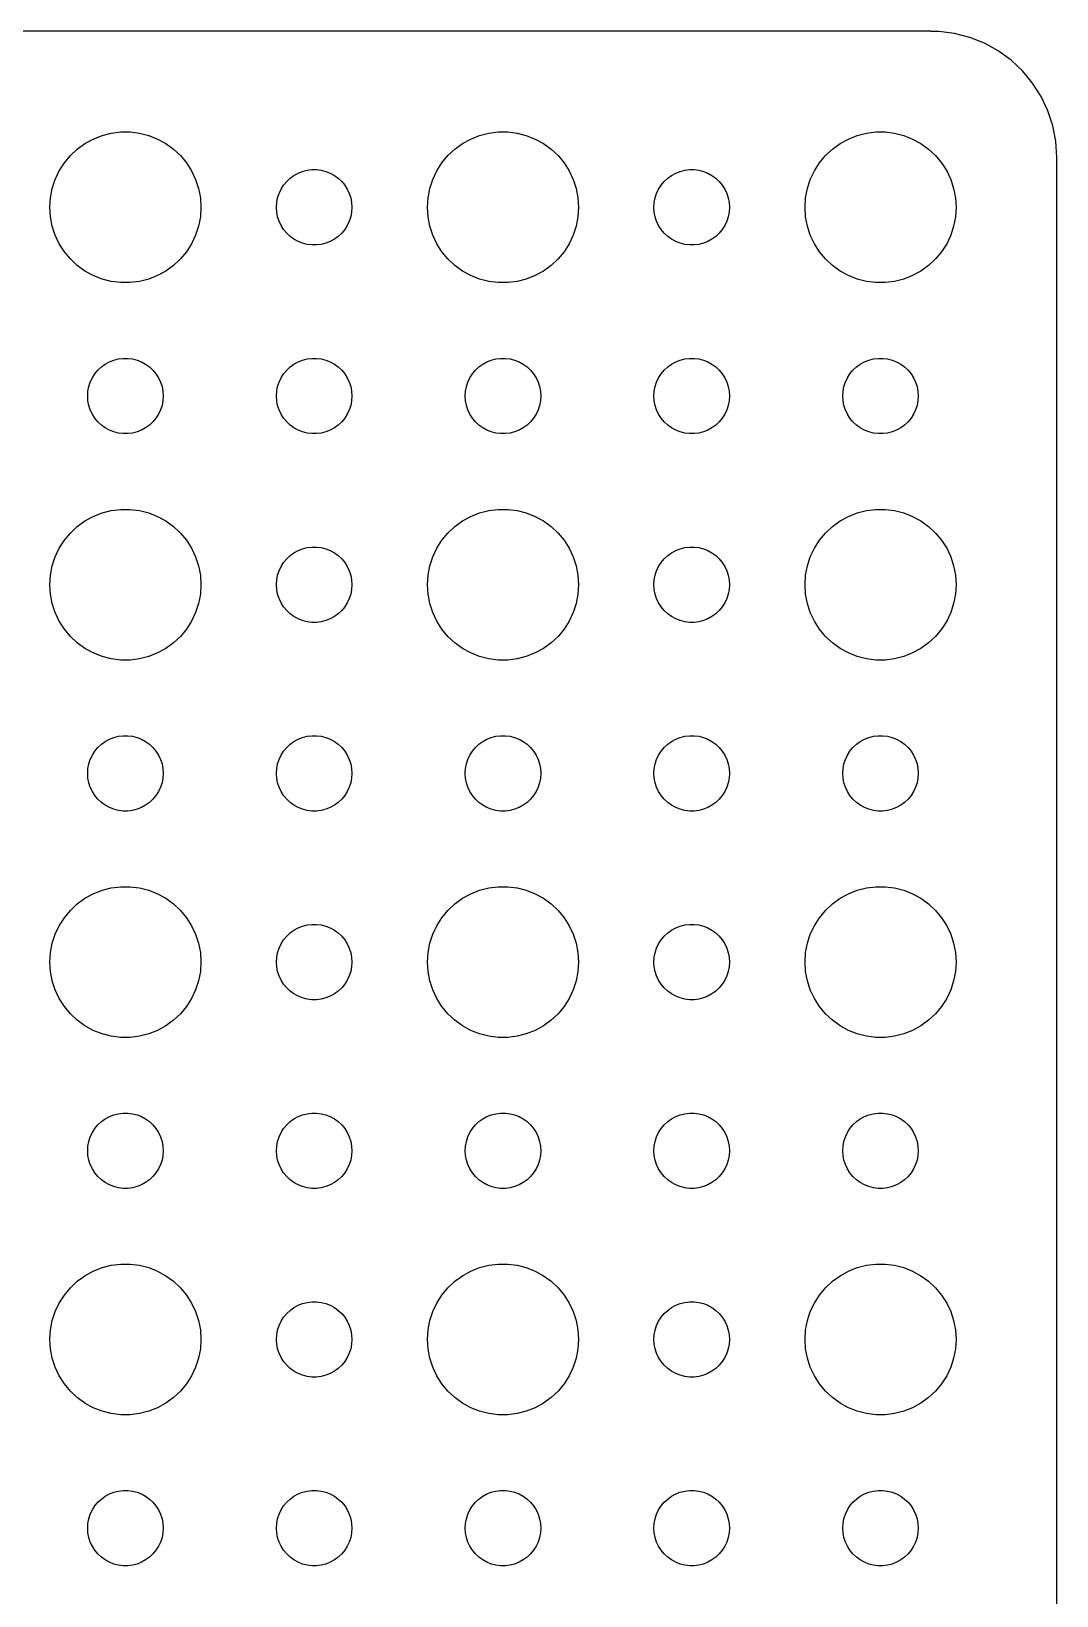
# Model space of a CAD drawing. Extents: x -37 to 37, y -59 to 59.
# Drawn here: x -3.7 to 37, y -2.7 to 59.5 of the extents above; entities that cross this region are included whole.
import ezdxf

# ---------------------------------------------------------------- set-up
doc = ezdxf.new("R2010")
doc.units = 0
doc.layers.get('0').update_dxf_attribs({"linetype": 'CONTINUOUS'})

msp = doc.modelspace()

# ---------------------------------------------------------------- linework, layer by layer
msp.add_lwpolyline([(37, -54.5), (37, 54.5), (36.9606, 55.1267), (36.8429, 55.7434), (36.6489, 56.3406), (36.3815, 56.9088), (36.0451, 57.4389), (35.6448, 57.9227), (35.1871, 58.3526), (34.6791, 58.7216), (34.1289, 59.0241), (33.5451, 59.2553), (32.9369, 59.4114), (32.314, 59.4901), (32, 59.4901), (32, 59.497), (-32, 59.497)])
for points in [[(-0.188372, 49.5059), (-0.562144, 49.5531), (-0.927051, 49.6468), (-1.27734, 49.7855), (-1.60748, 49.967), (-1.91227, 50.1885), (-2.18691, 50.4464), (-2.42705, 50.7366), (-2.62892, 51.0547), (-2.78933, 51.3956), (-2.90575, 51.7539), (-2.97634, 52.124), (-3, 52.5), (-2.97634, 52.876), (-2.90575, 53.2461), (-2.78933, 53.6044), (-2.62892, 53.9453), (-2.42705, 54.2634), (-2.18691, 54.5536), (-1.91227, 54.8115), (-1.60748, 55.033), (-1.27734, 55.2145), (-0.927051, 55.3532), (-0.562144, 55.4469), (-0.188372, 55.4941), (0.188372, 55.4941), (0.562144, 55.4469), (0.927051, 55.3532), (1.27734, 55.2145), (1.60748, 55.033), (1.91227, 54.8115), (2.18691, 54.5536), (2.42705, 54.2634), (2.62892, 53.9453), (2.78933, 53.6044), (2.90575, 53.2461), (2.97634, 52.876), (3, 52.5), (2.97634, 52.124), (2.90575, 51.7539), (2.78933, 51.3956), (2.62892, 51.0547), (2.42705, 50.7366), (2.18691, 50.4464), (1.91227, 50.1885), (1.60748, 49.967), (1.27734, 49.7855), (0.927051, 49.6468), (0.562144, 49.5531), (0.188372, 49.5059)], [(14.8116, 49.5059), (14.4379, 49.5531), (14.0729, 49.6468), (13.7227, 49.7855), (13.3925, 49.967), (13.0877, 50.1885), (12.8131, 50.4464), (12.5729, 50.7366), (12.3711, 51.0547), (12.2107, 51.3956), (12.0943, 51.7539), (12.0237, 52.124), (12, 52.5), (12.0237, 52.876), (12.0943, 53.2461), (12.2107, 53.6044), (12.3711, 53.9453), (12.5729, 54.2634), (12.8131, 54.5536), (13.0877, 54.8115), (13.3925, 55.033), (13.7227, 55.2145), (14.0729, 55.3532), (14.4379, 55.4469), (14.8116, 55.4941), (15.1884, 55.4941), (15.5621, 55.4469), (15.9271, 55.3532), (16.2773, 55.2145), (16.6075, 55.033), (16.9123, 54.8115), (17.1869, 54.5536), (17.4271, 54.2634), (17.6289, 53.9453), (17.7893, 53.6044), (17.9057, 53.2461), (17.9763, 52.876), (18, 52.5), (17.9763, 52.124), (17.9057, 51.7539), (17.7893, 51.3956), (17.6289, 51.0547), (17.4271, 50.7366), (17.1869, 50.4464), (16.9123, 50.1885), (16.6075, 49.967), (16.2773, 49.7855), (15.9271, 49.6468), (15.5621, 49.5531), (15.1884, 49.5059)], [(29.8116, 49.5059), (29.4379, 49.5531), (29.0729, 49.6468), (28.7227, 49.7855), (28.3925, 49.967), (28.0877, 50.1885), (27.8131, 50.4464), (27.5729, 50.7366), (27.3711, 51.0547), (27.2107, 51.3956), (27.0943, 51.7539), (27.0237, 52.124), (27, 52.5), (27.0237, 52.876), (27.0943, 53.2461), (27.2107, 53.6044), (27.3711, 53.9453), (27.5729, 54.2634), (27.8131, 54.5536), (28.0877, 54.8115), (28.3925, 55.033), (28.7227, 55.2145), (29.0729, 55.3532), (29.4379, 55.4469), (29.8116, 55.4941), (30.1884, 55.4941), (30.5621, 55.4469), (30.9271, 55.3532), (31.2773, 55.2145), (31.6075, 55.033), (31.9123, 54.8115), (32.1869, 54.5536), (32.4271, 54.2634), (32.6289, 53.9453), (32.7893, 53.6044), (32.9057, 53.2461), (32.9763, 52.876), (33, 52.5), (32.9763, 52.124), (32.9057, 51.7539), (32.7893, 51.3956), (32.6289, 51.0547), (32.4271, 50.7366), (32.1869, 50.4464), (31.9123, 50.1885), (31.6075, 49.967), (31.2773, 49.7855), (30.9271, 49.6468), (30.5621, 49.5531), (30.1884, 49.5059)], [(7.40581, 51.003), (7.21893, 51.0266), (7.03647, 51.0734), (6.86133, 51.1428), (6.69626, 51.2335), (6.54386, 51.3442), (6.40655, 51.4732), (6.28647, 51.6183), (6.18554, 51.7774), (6.10534, 51.9478), (6.04713, 52.127), (6.01183, 52.312), (6, 52.5), (6.01183, 52.688), (6.04713, 52.873), (6.10534, 53.0522), (6.18554, 53.2226), (6.28647, 53.3817), (6.40655, 53.5268), (6.54386, 53.6558), (6.69626, 53.7665), (6.86133, 53.8572), (7.03647, 53.9266), (7.21893, 53.9734), (7.40581, 53.997), (7.59419, 53.997), (7.78107, 53.9734), (7.96353, 53.9266), (8.13867, 53.8572), (8.30374, 53.7665), (8.45614, 53.6558), (8.59345, 53.5268), (8.71353, 53.3817), (8.81446, 53.2226), (8.89466, 53.0522), (8.95287, 52.873), (8.98817, 52.688), (9, 52.5), (8.98817, 52.312), (8.95287, 52.127), (8.89466, 51.9478), (8.81446, 51.7774), (8.71353, 51.6183), (8.59345, 51.4732), (8.45614, 51.3442), (8.30374, 51.2335), (8.13867, 51.1428), (7.96353, 51.0734), (7.78107, 51.0266), (7.59419, 51.003)], [(22.4058, 51.003), (22.2189, 51.0266), (22.0365, 51.0734), (21.8613, 51.1428), (21.6963, 51.2335), (21.5439, 51.3442), (21.4065, 51.4732), (21.2865, 51.6183), (21.1855, 51.7774), (21.1053, 51.9478), (21.0471, 52.127), (21.0118, 52.312), (21, 52.5), (21.0118, 52.688), (21.0471, 52.873), (21.1053, 53.0522), (21.1855, 53.2226), (21.2865, 53.3817), (21.4065, 53.5268), (21.5439, 53.6558), (21.6963, 53.7665), (21.8613, 53.8572), (22.0365, 53.9266), (22.2189, 53.9734), (22.4058, 53.997), (22.5942, 53.997), (22.7811, 53.9734), (22.9635, 53.9266), (23.1387, 53.8572), (23.3037, 53.7665), (23.4561, 53.6558), (23.5935, 53.5268), (23.7135, 53.3817), (23.8145, 53.2226), (23.8947, 53.0522), (23.9529, 52.873), (23.9882, 52.688), (24, 52.5), (23.9882, 52.312), (23.9529, 52.127), (23.8947, 51.9478), (23.8145, 51.7774), (23.7135, 51.6183), (23.5935, 51.4732), (23.4561, 51.3442), (23.3037, 51.2335), (23.1387, 51.1428), (22.9635, 51.0734), (22.7811, 51.0266), (22.5942, 51.003)], [(-0.094186, 43.503), (-0.281072, 43.5266), (-0.463525, 43.5734), (-0.638669, 43.6428), (-0.80374, 43.7335), (-0.956136, 43.8442), (-1.09345, 43.9732), (-1.21353, 44.1183), (-1.31446, 44.2774), (-1.39466, 44.4478), (-1.45287, 44.627), (-1.48817, 44.812), (-1.5, 45), (-1.48817, 45.188), (-1.45287, 45.373), (-1.39466, 45.5522), (-1.31446, 45.7226), (-1.21353, 45.8817), (-1.09345, 46.0268), (-0.956136, 46.1558), (-0.80374, 46.2665), (-0.638669, 46.3572), (-0.463525, 46.4266), (-0.281072, 46.4734), (-0.094186, 46.497), (0.094186, 46.497), (0.281072, 46.4734), (0.463525, 46.4266), (0.638669, 46.3572), (0.80374, 46.2665), (0.956136, 46.1558), (1.09345, 46.0268), (1.21353, 45.8817), (1.31446, 45.7226), (1.39466, 45.5522), (1.45287, 45.373), (1.48817, 45.188), (1.5, 45), (1.48817, 44.812), (1.45287, 44.627), (1.39466, 44.4478), (1.31446, 44.2774), (1.21353, 44.1183), (1.09345, 43.9732), (0.956136, 43.8442), (0.80374, 43.7335), (0.638669, 43.6428), (0.463525, 43.5734), (0.281072, 43.5266), (0.094186, 43.503)], [(7.40581, 43.503), (7.21893, 43.5266), (7.03647, 43.5734), (6.86133, 43.6428), (6.69626, 43.7335), (6.54386, 43.8442), (6.40655, 43.9732), (6.28647, 44.1183), (6.18554, 44.2774), (6.10534, 44.4478), (6.04713, 44.627), (6.01183, 44.812), (6, 45), (6.01183, 45.188), (6.04713, 45.373), (6.10534, 45.5522), (6.18554, 45.7226), (6.28647, 45.8817), (6.40655, 46.0268), (6.54386, 46.1558), (6.69626, 46.2665), (6.86133, 46.3572), (7.03647, 46.4266), (7.21893, 46.4734), (7.40581, 46.497), (7.59419, 46.497), (7.78107, 46.4734), (7.96353, 46.4266), (8.13867, 46.3572), (8.30374, 46.2665), (8.45614, 46.1558), (8.59345, 46.0268), (8.71353, 45.8817), (8.81446, 45.7226), (8.89466, 45.5522), (8.95287, 45.373), (8.98817, 45.188), (9, 45), (8.98817, 44.812), (8.95287, 44.627), (8.89466, 44.4478), (8.81446, 44.2774), (8.71353, 44.1183), (8.59345, 43.9732), (8.45614, 43.8442), (8.30374, 43.7335), (8.13867, 43.6428), (7.96353, 43.5734), (7.78107, 43.5266), (7.59419, 43.503)], [(14.9058, 43.503), (14.7189, 43.5266), (14.5365, 43.5734), (14.3613, 43.6428), (14.1963, 43.7335), (14.0439, 43.8442), (13.9065, 43.9732), (13.7865, 44.1183), (13.6855, 44.2774), (13.6053, 44.4478), (13.5471, 44.627), (13.5118, 44.812), (13.5, 45), (13.5118, 45.188), (13.5471, 45.373), (13.6053, 45.5522), (13.6855, 45.7226), (13.7865, 45.8817), (13.9065, 46.0268), (14.0439, 46.1558), (14.1963, 46.2665), (14.3613, 46.3572), (14.5365, 46.4266), (14.7189, 46.4734), (14.9058, 46.497), (15.0942, 46.497), (15.2811, 46.4734), (15.4635, 46.4266), (15.6387, 46.3572), (15.8037, 46.2665), (15.9561, 46.1558), (16.0935, 46.0268), (16.2135, 45.8817), (16.3145, 45.7226), (16.3947, 45.5522), (16.4529, 45.373), (16.4882, 45.188), (16.5, 45), (16.4882, 44.812), (16.4529, 44.627), (16.3947, 44.4478), (16.3145, 44.2774), (16.2135, 44.1183), (16.0935, 43.9732), (15.9561, 43.8442), (15.8037, 43.7335), (15.6387, 43.6428), (15.4635, 43.5734), (15.2811, 43.5266), (15.0942, 43.503)], [(22.4058, 43.503), (22.2189, 43.5266), (22.0365, 43.5734), (21.8613, 43.6428), (21.6963, 43.7335), (21.5439, 43.8442), (21.4065, 43.9732), (21.2865, 44.1183), (21.1855, 44.2774), (21.1053, 44.4478), (21.0471, 44.627), (21.0118, 44.812), (21, 45), (21.0118, 45.188), (21.0471, 45.373), (21.1053, 45.5522), (21.1855, 45.7226), (21.2865, 45.8817), (21.4065, 46.0268), (21.5439, 46.1558), (21.6963, 46.2665), (21.8613, 46.3572), (22.0365, 46.4266), (22.2189, 46.4734), (22.4058, 46.497), (22.5942, 46.497), (22.7811, 46.4734), (22.9635, 46.4266), (23.1387, 46.3572), (23.3037, 46.2665), (23.4561, 46.1558), (23.5935, 46.0268), (23.7135, 45.8817), (23.8145, 45.7226), (23.8947, 45.5522), (23.9529, 45.373), (23.9882, 45.188), (24, 45), (23.9882, 44.812), (23.9529, 44.627), (23.8947, 44.4478), (23.8145, 44.2774), (23.7135, 44.1183), (23.5935, 43.9732), (23.4561, 43.8442), (23.3037, 43.7335), (23.1387, 43.6428), (22.9635, 43.5734), (22.7811, 43.5266), (22.5942, 43.503)], [(29.9058, 43.503), (29.7189, 43.5266), (29.5365, 43.5734), (29.3613, 43.6428), (29.1963, 43.7335), (29.0439, 43.8442), (28.9065, 43.9732), (28.7865, 44.1183), (28.6855, 44.2774), (28.6053, 44.4478), (28.5471, 44.627), (28.5118, 44.812), (28.5, 45), (28.5118, 45.188), (28.5471, 45.373), (28.6053, 45.5522), (28.6855, 45.7226), (28.7865, 45.8817), (28.9065, 46.0268), (29.0439, 46.1558), (29.1963, 46.2665), (29.3613, 46.3572), (29.5365, 46.4266), (29.7189, 46.4734), (29.9058, 46.497), (30.0942, 46.497), (30.2811, 46.4734), (30.4635, 46.4266), (30.6387, 46.3572), (30.8037, 46.2665), (30.9561, 46.1558), (31.0935, 46.0268), (31.2135, 45.8817), (31.3145, 45.7226), (31.3947, 45.5522), (31.4529, 45.373), (31.4882, 45.188), (31.5, 45), (31.4882, 44.812), (31.4529, 44.627), (31.3947, 44.4478), (31.3145, 44.2774), (31.2135, 44.1183), (31.0935, 43.9732), (30.9561, 43.8442), (30.8037, 43.7335), (30.6387, 43.6428), (30.4635, 43.5734), (30.2811, 43.5266), (30.0942, 43.503)], [(-0.188372, 34.5059), (-0.562144, 34.5531), (-0.927051, 34.6468), (-1.27734, 34.7855), (-1.60748, 34.967), (-1.91227, 35.1885), (-2.18691, 35.4464), (-2.42705, 35.7366), (-2.62892, 36.0547), (-2.78933, 36.3956), (-2.90575, 36.7539), (-2.97634, 37.124), (-3, 37.5), (-2.97634, 37.876), (-2.90575, 38.2461), (-2.78933, 38.6044), (-2.62892, 38.9453), (-2.42705, 39.2634), (-2.18691, 39.5536), (-1.91227, 39.8115), (-1.60748, 40.033), (-1.27734, 40.2145), (-0.927051, 40.3532), (-0.562144, 40.4469), (-0.188372, 40.4941), (0.188372, 40.4941), (0.562144, 40.4469), (0.927051, 40.3532), (1.27734, 40.2145), (1.60748, 40.033), (1.91227, 39.8115), (2.18691, 39.5536), (2.42705, 39.2634), (2.62892, 38.9453), (2.78933, 38.6044), (2.90575, 38.2461), (2.97634, 37.876), (3, 37.5), (2.97634, 37.124), (2.90575, 36.7539), (2.78933, 36.3956), (2.62892, 36.0547), (2.42705, 35.7366), (2.18691, 35.4464), (1.91227, 35.1885), (1.60748, 34.967), (1.27734, 34.7855), (0.927051, 34.6468), (0.562144, 34.5531), (0.188372, 34.5059)], [(14.8116, 34.5059), (14.4379, 34.5531), (14.0729, 34.6468), (13.7227, 34.7855), (13.3925, 34.967), (13.0877, 35.1885), (12.8131, 35.4464), (12.5729, 35.7366), (12.3711, 36.0547), (12.2107, 36.3956), (12.0943, 36.7539), (12.0237, 37.124), (12, 37.5), (12.0237, 37.876), (12.0943, 38.2461), (12.2107, 38.6044), (12.3711, 38.9453), (12.5729, 39.2634), (12.8131, 39.5536), (13.0877, 39.8115), (13.3925, 40.033), (13.7227, 40.2145), (14.0729, 40.3532), (14.4379, 40.4469), (14.8116, 40.4941), (15.1884, 40.4941), (15.5621, 40.4469), (15.9271, 40.3532), (16.2773, 40.2145), (16.6075, 40.033), (16.9123, 39.8115), (17.1869, 39.5536), (17.4271, 39.2634), (17.6289, 38.9453), (17.7893, 38.6044), (17.9057, 38.2461), (17.9763, 37.876), (18, 37.5), (17.9763, 37.124), (17.9057, 36.7539), (17.7893, 36.3956), (17.6289, 36.0547), (17.4271, 35.7366), (17.1869, 35.4464), (16.9123, 35.1885), (16.6075, 34.967), (16.2773, 34.7855), (15.9271, 34.6468), (15.5621, 34.5531), (15.1884, 34.5059)], [(29.8116, 34.5059), (29.4379, 34.5531), (29.0729, 34.6468), (28.7227, 34.7855), (28.3925, 34.967), (28.0877, 35.1885), (27.8131, 35.4464), (27.5729, 35.7366), (27.3711, 36.0547), (27.2107, 36.3956), (27.0943, 36.7539), (27.0237, 37.124), (27, 37.5), (27.0237, 37.876), (27.0943, 38.2461), (27.2107, 38.6044), (27.3711, 38.9453), (27.5729, 39.2634), (27.8131, 39.5536), (28.0877, 39.8115), (28.3925, 40.033), (28.7227, 40.2145), (29.0729, 40.3532), (29.4379, 40.4469), (29.8116, 40.4941), (30.1884, 40.4941), (30.5621, 40.4469), (30.9271, 40.3532), (31.2773, 40.2145), (31.6075, 40.033), (31.9123, 39.8115), (32.1869, 39.5536), (32.4271, 39.2634), (32.6289, 38.9453), (32.7893, 38.6044), (32.9057, 38.2461), (32.9763, 37.876), (33, 37.5), (32.9763, 37.124), (32.9057, 36.7539), (32.7893, 36.3956), (32.6289, 36.0547), (32.4271, 35.7366), (32.1869, 35.4464), (31.9123, 35.1885), (31.6075, 34.967), (31.2773, 34.7855), (30.9271, 34.6468), (30.5621, 34.5531), (30.1884, 34.5059)], [(7.40581, 36.003), (7.21893, 36.0266), (7.03647, 36.0734), (6.86133, 36.1428), (6.69626, 36.2335), (6.54386, 36.3442), (6.40655, 36.4732), (6.28647, 36.6183), (6.18554, 36.7774), (6.10534, 36.9478), (6.04713, 37.127), (6.01183, 37.312), (6, 37.5), (6.01183, 37.688), (6.04713, 37.873), (6.10534, 38.0522), (6.18554, 38.2226), (6.28647, 38.3817), (6.40655, 38.5268), (6.54386, 38.6558), (6.69626, 38.7665), (6.86133, 38.8572), (7.03647, 38.9266), (7.21893, 38.9734), (7.40581, 38.997), (7.59419, 38.997), (7.78107, 38.9734), (7.96353, 38.9266), (8.13867, 38.8572), (8.30374, 38.7665), (8.45614, 38.6558), (8.59345, 38.5268), (8.71353, 38.3817), (8.81446, 38.2226), (8.89466, 38.0522), (8.95287, 37.873), (8.98817, 37.688), (9, 37.5), (8.98817, 37.312), (8.95287, 37.127), (8.89466, 36.9478), (8.81446, 36.7774), (8.71353, 36.6183), (8.59345, 36.4732), (8.45614, 36.3442), (8.30374, 36.2335), (8.13867, 36.1428), (7.96353, 36.0734), (7.78107, 36.0266), (7.59419, 36.003)], [(22.4058, 36.003), (22.2189, 36.0266), (22.0365, 36.0734), (21.8613, 36.1428), (21.6963, 36.2335), (21.5439, 36.3442), (21.4065, 36.4732), (21.2865, 36.6183), (21.1855, 36.7774), (21.1053, 36.9478), (21.0471, 37.127), (21.0118, 37.312), (21, 37.5), (21.0118, 37.688), (21.0471, 37.873), (21.1053, 38.0522), (21.1855, 38.2226), (21.2865, 38.3817), (21.4065, 38.5268), (21.5439, 38.6558), (21.6963, 38.7665), (21.8613, 38.8572), (22.0365, 38.9266), (22.2189, 38.9734), (22.4058, 38.997), (22.5942, 38.997), (22.7811, 38.9734), (22.9635, 38.9266), (23.1387, 38.8572), (23.3037, 38.7665), (23.4561, 38.6558), (23.5935, 38.5268), (23.7135, 38.3817), (23.8145, 38.2226), (23.8947, 38.0522), (23.9529, 37.873), (23.9882, 37.688), (24, 37.5), (23.9882, 37.312), (23.9529, 37.127), (23.8947, 36.9478), (23.8145, 36.7774), (23.7135, 36.6183), (23.5935, 36.4732), (23.4561, 36.3442), (23.3037, 36.2335), (23.1387, 36.1428), (22.9635, 36.0734), (22.7811, 36.0266), (22.5942, 36.003)], [(-0.094186, 28.503), (-0.281072, 28.5266), (-0.463525, 28.5734), (-0.638669, 28.6428), (-0.80374, 28.7335), (-0.956136, 28.8442), (-1.09345, 28.9732), (-1.21353, 29.1183), (-1.31446, 29.2774), (-1.39466, 29.4478), (-1.45287, 29.627), (-1.48817, 29.812), (-1.5, 30), (-1.48817, 30.188), (-1.45287, 30.373), (-1.39466, 30.5522), (-1.31446, 30.7226), (-1.21353, 30.8817), (-1.09345, 31.0268), (-0.956136, 31.1558), (-0.80374, 31.2665), (-0.638669, 31.3572), (-0.463525, 31.4266), (-0.281072, 31.4734), (-0.094186, 31.497), (0.094186, 31.497), (0.281072, 31.4734), (0.463525, 31.4266), (0.638669, 31.3572), (0.80374, 31.2665), (0.956136, 31.1558), (1.09345, 31.0268), (1.21353, 30.8817), (1.31446, 30.7226), (1.39466, 30.5522), (1.45287, 30.373), (1.48817, 30.188), (1.5, 30), (1.48817, 29.812), (1.45287, 29.627), (1.39466, 29.4478), (1.31446, 29.2774), (1.21353, 29.1183), (1.09345, 28.9732), (0.956136, 28.8442), (0.80374, 28.7335), (0.638669, 28.6428), (0.463525, 28.5734), (0.281072, 28.5266), (0.094186, 28.503)], [(7.40581, 28.503), (7.21893, 28.5266), (7.03647, 28.5734), (6.86133, 28.6428), (6.69626, 28.7335), (6.54386, 28.8442), (6.40655, 28.9732), (6.28647, 29.1183), (6.18554, 29.2774), (6.10534, 29.4478), (6.04713, 29.627), (6.01183, 29.812), (6, 30), (6.01183, 30.188), (6.04713, 30.373), (6.10534, 30.5522), (6.18554, 30.7226), (6.28647, 30.8817), (6.40655, 31.0268), (6.54386, 31.1558), (6.69626, 31.2665), (6.86133, 31.3572), (7.03647, 31.4266), (7.21893, 31.4734), (7.40581, 31.497), (7.59419, 31.497), (7.78107, 31.4734), (7.96353, 31.4266), (8.13867, 31.3572), (8.30374, 31.2665), (8.45614, 31.1558), (8.59345, 31.0268), (8.71353, 30.8817), (8.81446, 30.7226), (8.89466, 30.5522), (8.95287, 30.373), (8.98817, 30.188), (9, 30), (8.98817, 29.812), (8.95287, 29.627), (8.89466, 29.4478), (8.81446, 29.2774), (8.71353, 29.1183), (8.59345, 28.9732), (8.45614, 28.8442), (8.30374, 28.7335), (8.13867, 28.6428), (7.96353, 28.5734), (7.78107, 28.5266), (7.59419, 28.503)], [(14.9058, 28.503), (14.7189, 28.5266), (14.5365, 28.5734), (14.3613, 28.6428), (14.1963, 28.7335), (14.0439, 28.8442), (13.9065, 28.9732), (13.7865, 29.1183), (13.6855, 29.2774), (13.6053, 29.4478), (13.5471, 29.627), (13.5118, 29.812), (13.5, 30), (13.5118, 30.188), (13.5471, 30.373), (13.6053, 30.5522), (13.6855, 30.7226), (13.7865, 30.8817), (13.9065, 31.0268), (14.0439, 31.1558), (14.1963, 31.2665), (14.3613, 31.3572), (14.5365, 31.4266), (14.7189, 31.4734), (14.9058, 31.497), (15.0942, 31.497), (15.2811, 31.4734), (15.4635, 31.4266), (15.6387, 31.3572), (15.8037, 31.2665), (15.9561, 31.1558), (16.0935, 31.0268), (16.2135, 30.8817), (16.3145, 30.7226), (16.3947, 30.5522), (16.4529, 30.373), (16.4882, 30.188), (16.5, 30), (16.4882, 29.812), (16.4529, 29.627), (16.3947, 29.4478), (16.3145, 29.2774), (16.2135, 29.1183), (16.0935, 28.9732), (15.9561, 28.8442), (15.8037, 28.7335), (15.6387, 28.6428), (15.4635, 28.5734), (15.2811, 28.5266), (15.0942, 28.503)], [(22.4058, 28.503), (22.2189, 28.5266), (22.0365, 28.5734), (21.8613, 28.6428), (21.6963, 28.7335), (21.5439, 28.8442), (21.4065, 28.9732), (21.2865, 29.1183), (21.1855, 29.2774), (21.1053, 29.4478), (21.0471, 29.627), (21.0118, 29.812), (21, 30), (21.0118, 30.188), (21.0471, 30.373), (21.1053, 30.5522), (21.1855, 30.7226), (21.2865, 30.8817), (21.4065, 31.0268), (21.5439, 31.1558), (21.6963, 31.2665), (21.8613, 31.3572), (22.0365, 31.4266), (22.2189, 31.4734), (22.4058, 31.497), (22.5942, 31.497), (22.7811, 31.4734), (22.9635, 31.4266), (23.1387, 31.3572), (23.3037, 31.2665), (23.4561, 31.1558), (23.5935, 31.0268), (23.7135, 30.8817), (23.8145, 30.7226), (23.8947, 30.5522), (23.9529, 30.373), (23.9882, 30.188), (24, 30), (23.9882, 29.812), (23.9529, 29.627), (23.8947, 29.4478), (23.8145, 29.2774), (23.7135, 29.1183), (23.5935, 28.9732), (23.4561, 28.8442), (23.3037, 28.7335), (23.1387, 28.6428), (22.9635, 28.5734), (22.7811, 28.5266), (22.5942, 28.503)], [(29.9058, 28.503), (29.7189, 28.5266), (29.5365, 28.5734), (29.3613, 28.6428), (29.1963, 28.7335), (29.0439, 28.8442), (28.9065, 28.9732), (28.7865, 29.1183), (28.6855, 29.2774), (28.6053, 29.4478), (28.5471, 29.627), (28.5118, 29.812), (28.5, 30), (28.5118, 30.188), (28.5471, 30.373), (28.6053, 30.5522), (28.6855, 30.7226), (28.7865, 30.8817), (28.9065, 31.0268), (29.0439, 31.1558), (29.1963, 31.2665), (29.3613, 31.3572), (29.5365, 31.4266), (29.7189, 31.4734), (29.9058, 31.497), (30.0942, 31.497), (30.2811, 31.4734), (30.4635, 31.4266), (30.6387, 31.3572), (30.8037, 31.2665), (30.9561, 31.1558), (31.0935, 31.0268), (31.2135, 30.8817), (31.3145, 30.7226), (31.3947, 30.5522), (31.4529, 30.373), (31.4882, 30.188), (31.5, 30), (31.4882, 29.812), (31.4529, 29.627), (31.3947, 29.4478), (31.3145, 29.2774), (31.2135, 29.1183), (31.0935, 28.9732), (30.9561, 28.8442), (30.8037, 28.7335), (30.6387, 28.6428), (30.4635, 28.5734), (30.2811, 28.5266), (30.0942, 28.503)], [(-0.188372, 19.5059), (-0.562144, 19.5531), (-0.927051, 19.6468), (-1.27734, 19.7855), (-1.60748, 19.967), (-1.91227, 20.1885), (-2.18691, 20.4464), (-2.42705, 20.7366), (-2.62892, 21.0547), (-2.78933, 21.3956), (-2.90575, 21.7539), (-2.97634, 22.124), (-3, 22.5), (-2.97634, 22.876), (-2.90575, 23.2461), (-2.78933, 23.6044), (-2.62892, 23.9453), (-2.42705, 24.2634), (-2.18691, 24.5536), (-1.91227, 24.8115), (-1.60748, 25.033), (-1.27734, 25.2145), (-0.927051, 25.3532), (-0.562144, 25.4469), (-0.188372, 25.4941), (0.188372, 25.4941), (0.562144, 25.4469), (0.927051, 25.3532), (1.27734, 25.2145), (1.60748, 25.033), (1.91227, 24.8115), (2.18691, 24.5536), (2.42705, 24.2634), (2.62892, 23.9453), (2.78933, 23.6044), (2.90575, 23.2461), (2.97634, 22.876), (3, 22.5), (2.97634, 22.124), (2.90575, 21.7539), (2.78933, 21.3956), (2.62892, 21.0547), (2.42705, 20.7366), (2.18691, 20.4464), (1.91227, 20.1885), (1.60748, 19.967), (1.27734, 19.7855), (0.927051, 19.6468), (0.562144, 19.5531), (0.188372, 19.5059)], [(14.8116, 19.5059), (14.4379, 19.5531), (14.0729, 19.6468), (13.7227, 19.7855), (13.3925, 19.967), (13.0877, 20.1885), (12.8131, 20.4464), (12.5729, 20.7366), (12.3711, 21.0547), (12.2107, 21.3956), (12.0943, 21.7539), (12.0237, 22.124), (12, 22.5), (12.0237, 22.876), (12.0943, 23.2461), (12.2107, 23.6044), (12.3711, 23.9453), (12.5729, 24.2634), (12.8131, 24.5536), (13.0877, 24.8115), (13.3925, 25.033), (13.7227, 25.2145), (14.0729, 25.3532), (14.4379, 25.4469), (14.8116, 25.4941), (15.1884, 25.4941), (15.5621, 25.4469), (15.9271, 25.3532), (16.2773, 25.2145), (16.6075, 25.033), (16.9123, 24.8115), (17.1869, 24.5536), (17.4271, 24.2634), (17.6289, 23.9453), (17.7893, 23.6044), (17.9057, 23.2461), (17.9763, 22.876), (18, 22.5), (17.9763, 22.124), (17.9057, 21.7539), (17.7893, 21.3956), (17.6289, 21.0547), (17.4271, 20.7366), (17.1869, 20.4464), (16.9123, 20.1885), (16.6075, 19.967), (16.2773, 19.7855), (15.9271, 19.6468), (15.5621, 19.5531), (15.1884, 19.5059)], [(29.8116, 19.5059), (29.4379, 19.5531), (29.0729, 19.6468), (28.7227, 19.7855), (28.3925, 19.967), (28.0877, 20.1885), (27.8131, 20.4464), (27.5729, 20.7366), (27.3711, 21.0547), (27.2107, 21.3956), (27.0943, 21.7539), (27.0237, 22.124), (27, 22.5), (27.0237, 22.876), (27.0943, 23.2461), (27.2107, 23.6044), (27.3711, 23.9453), (27.5729, 24.2634), (27.8131, 24.5536), (28.0877, 24.8115), (28.3925, 25.033), (28.7227, 25.2145), (29.0729, 25.3532), (29.4379, 25.4469), (29.8116, 25.4941), (30.1884, 25.4941), (30.5621, 25.4469), (30.9271, 25.3532), (31.2773, 25.2145), (31.6075, 25.033), (31.9123, 24.8115), (32.1869, 24.5536), (32.4271, 24.2634), (32.6289, 23.9453), (32.7893, 23.6044), (32.9057, 23.2461), (32.9763, 22.876), (33, 22.5), (32.9763, 22.124), (32.9057, 21.7539), (32.7893, 21.3956), (32.6289, 21.0547), (32.4271, 20.7366), (32.1869, 20.4464), (31.9123, 20.1885), (31.6075, 19.967), (31.2773, 19.7855), (30.9271, 19.6468), (30.5621, 19.5531), (30.1884, 19.5059)], [(7.40581, 21.003), (7.21893, 21.0266), (7.03647, 21.0734), (6.86133, 21.1428), (6.69626, 21.2335), (6.54386, 21.3442), (6.40655, 21.4732), (6.28647, 21.6183), (6.18554, 21.7774), (6.10534, 21.9478), (6.04713, 22.127), (6.01183, 22.312), (6, 22.5), (6.01183, 22.688), (6.04713, 22.873), (6.10534, 23.0522), (6.18554, 23.2226), (6.28647, 23.3817), (6.40655, 23.5268), (6.54386, 23.6558), (6.69626, 23.7665), (6.86133, 23.8572), (7.03647, 23.9266), (7.21893, 23.9734), (7.40581, 23.997), (7.59419, 23.997), (7.78107, 23.9734), (7.96353, 23.9266), (8.13867, 23.8572), (8.30374, 23.7665), (8.45614, 23.6558), (8.59345, 23.5268), (8.71353, 23.3817), (8.81446, 23.2226), (8.89466, 23.0522), (8.95287, 22.873), (8.98817, 22.688), (9, 22.5), (8.98817, 22.312), (8.95287, 22.127), (8.89466, 21.9478), (8.81446, 21.7774), (8.71353, 21.6183), (8.59345, 21.4732), (8.45614, 21.3442), (8.30374, 21.2335), (8.13867, 21.1428), (7.96353, 21.0734), (7.78107, 21.0266), (7.59419, 21.003)], [(22.4058, 21.003), (22.2189, 21.0266), (22.0365, 21.0734), (21.8613, 21.1428), (21.6963, 21.2335), (21.5439, 21.3442), (21.4065, 21.4732), (21.2865, 21.6183), (21.1855, 21.7774), (21.1053, 21.9478), (21.0471, 22.127), (21.0118, 22.312), (21, 22.5), (21.0118, 22.688), (21.0471, 22.873), (21.1053, 23.0522), (21.1855, 23.2226), (21.2865, 23.3817), (21.4065, 23.5268), (21.5439, 23.6558), (21.6963, 23.7665), (21.8613, 23.8572), (22.0365, 23.9266), (22.2189, 23.9734), (22.4058, 23.997), (22.5942, 23.997), (22.7811, 23.9734), (22.9635, 23.9266), (23.1387, 23.8572), (23.3037, 23.7665), (23.4561, 23.6558), (23.5935, 23.5268), (23.7135, 23.3817), (23.8145, 23.2226), (23.8947, 23.0522), (23.9529, 22.873), (23.9882, 22.688), (24, 22.5), (23.9882, 22.312), (23.9529, 22.127), (23.8947, 21.9478), (23.8145, 21.7774), (23.7135, 21.6183), (23.5935, 21.4732), (23.4561, 21.3442), (23.3037, 21.2335), (23.1387, 21.1428), (22.9635, 21.0734), (22.7811, 21.0266), (22.5942, 21.003)], [(-0.094186, 13.503), (-0.281072, 13.5266), (-0.463525, 13.5734), (-0.638669, 13.6428), (-0.80374, 13.7335), (-0.956136, 13.8442), (-1.09345, 13.9732), (-1.21353, 14.1183), (-1.31446, 14.2774), (-1.39466, 14.4478), (-1.45287, 14.627), (-1.48817, 14.812), (-1.5, 15), (-1.48817, 15.188), (-1.45287, 15.373), (-1.39466, 15.5522), (-1.31446, 15.7226), (-1.21353, 15.8817), (-1.09345, 16.0268), (-0.956136, 16.1558), (-0.80374, 16.2665), (-0.638669, 16.3572), (-0.463525, 16.4266), (-0.281072, 16.4734), (-0.094186, 16.497), (0.094186, 16.497), (0.281072, 16.4734), (0.463525, 16.4266), (0.638669, 16.3572), (0.80374, 16.2665), (0.956136, 16.1558), (1.09345, 16.0268), (1.21353, 15.8817), (1.31446, 15.7226), (1.39466, 15.5522), (1.45287, 15.373), (1.48817, 15.188), (1.5, 15), (1.48817, 14.812), (1.45287, 14.627), (1.39466, 14.4478), (1.31446, 14.2774), (1.21353, 14.1183), (1.09345, 13.9732), (0.956136, 13.8442), (0.80374, 13.7335), (0.638669, 13.6428), (0.463525, 13.5734), (0.281072, 13.5266), (0.094186, 13.503)], [(7.40581, 13.503), (7.21893, 13.5266), (7.03647, 13.5734), (6.86133, 13.6428), (6.69626, 13.7335), (6.54386, 13.8442), (6.40655, 13.9732), (6.28647, 14.1183), (6.18554, 14.2774), (6.10534, 14.4478), (6.04713, 14.627), (6.01183, 14.812), (6, 15), (6.01183, 15.188), (6.04713, 15.373), (6.10534, 15.5522), (6.18554, 15.7226), (6.28647, 15.8817), (6.40655, 16.0268), (6.54386, 16.1558), (6.69626, 16.2665), (6.86133, 16.3572), (7.03647, 16.4266), (7.21893, 16.4734), (7.40581, 16.497), (7.59419, 16.497), (7.78107, 16.4734), (7.96353, 16.4266), (8.13867, 16.3572), (8.30374, 16.2665), (8.45614, 16.1558), (8.59345, 16.0268), (8.71353, 15.8817), (8.81446, 15.7226), (8.89466, 15.5522), (8.95287, 15.373), (8.98817, 15.188), (9, 15), (8.98817, 14.812), (8.95287, 14.627), (8.89466, 14.4478), (8.81446, 14.2774), (8.71353, 14.1183), (8.59345, 13.9732), (8.45614, 13.8442), (8.30374, 13.7335), (8.13867, 13.6428), (7.96353, 13.5734), (7.78107, 13.5266), (7.59419, 13.503)], [(14.9058, 13.503), (14.7189, 13.5266), (14.5365, 13.5734), (14.3613, 13.6428), (14.1963, 13.7335), (14.0439, 13.8442), (13.9065, 13.9732), (13.7865, 14.1183), (13.6855, 14.2774), (13.6053, 14.4478), (13.5471, 14.627), (13.5118, 14.812), (13.5, 15), (13.5118, 15.188), (13.5471, 15.373), (13.6053, 15.5522), (13.6855, 15.7226), (13.7865, 15.8817), (13.9065, 16.0268), (14.0439, 16.1558), (14.1963, 16.2665), (14.3613, 16.3572), (14.5365, 16.4266), (14.7189, 16.4734), (14.9058, 16.497), (15.0942, 16.497), (15.2811, 16.4734), (15.4635, 16.4266), (15.6387, 16.3572), (15.8037, 16.2665), (15.9561, 16.1558), (16.0935, 16.0268), (16.2135, 15.8817), (16.3145, 15.7226), (16.3947, 15.5522), (16.4529, 15.373), (16.4882, 15.188), (16.5, 15), (16.4882, 14.812), (16.4529, 14.627), (16.3947, 14.4478), (16.3145, 14.2774), (16.2135, 14.1183), (16.0935, 13.9732), (15.9561, 13.8442), (15.8037, 13.7335), (15.6387, 13.6428), (15.4635, 13.5734), (15.2811, 13.5266), (15.0942, 13.503)], [(22.4058, 13.503), (22.2189, 13.5266), (22.0365, 13.5734), (21.8613, 13.6428), (21.6963, 13.7335), (21.5439, 13.8442), (21.4065, 13.9732), (21.2865, 14.1183), (21.1855, 14.2774), (21.1053, 14.4478), (21.0471, 14.627), (21.0118, 14.812), (21, 15), (21.0118, 15.188), (21.0471, 15.373), (21.1053, 15.5522), (21.1855, 15.7226), (21.2865, 15.8817), (21.4065, 16.0268), (21.5439, 16.1558), (21.6963, 16.2665), (21.8613, 16.3572), (22.0365, 16.4266), (22.2189, 16.4734), (22.4058, 16.497), (22.5942, 16.497), (22.7811, 16.4734), (22.9635, 16.4266), (23.1387, 16.3572), (23.3037, 16.2665), (23.4561, 16.1558), (23.5935, 16.0268), (23.7135, 15.8817), (23.8145, 15.7226), (23.8947, 15.5522), (23.9529, 15.373), (23.9882, 15.188), (24, 15), (23.9882, 14.812), (23.9529, 14.627), (23.8947, 14.4478), (23.8145, 14.2774), (23.7135, 14.1183), (23.5935, 13.9732), (23.4561, 13.8442), (23.3037, 13.7335), (23.1387, 13.6428), (22.9635, 13.5734), (22.7811, 13.5266), (22.5942, 13.503)], [(29.9058, 13.503), (29.7189, 13.5266), (29.5365, 13.5734), (29.3613, 13.6428), (29.1963, 13.7335), (29.0439, 13.8442), (28.9065, 13.9732), (28.7865, 14.1183), (28.6855, 14.2774), (28.6053, 14.4478), (28.5471, 14.627), (28.5118, 14.812), (28.5, 15), (28.5118, 15.188), (28.5471, 15.373), (28.6053, 15.5522), (28.6855, 15.7226), (28.7865, 15.8817), (28.9065, 16.0268), (29.0439, 16.1558), (29.1963, 16.2665), (29.3613, 16.3572), (29.5365, 16.4266), (29.7189, 16.4734), (29.9058, 16.497), (30.0942, 16.497), (30.2811, 16.4734), (30.4635, 16.4266), (30.6387, 16.3572), (30.8037, 16.2665), (30.9561, 16.1558), (31.0935, 16.0268), (31.2135, 15.8817), (31.3145, 15.7226), (31.3947, 15.5522), (31.4529, 15.373), (31.4882, 15.188), (31.5, 15), (31.4882, 14.812), (31.4529, 14.627), (31.3947, 14.4478), (31.3145, 14.2774), (31.2135, 14.1183), (31.0935, 13.9732), (30.9561, 13.8442), (30.8037, 13.7335), (30.6387, 13.6428), (30.4635, 13.5734), (30.2811, 13.5266), (30.0942, 13.503)], [(-0.188372, 4.50592), (-0.562144, 4.55314), (-0.927051, 4.64683), (-1.27734, 4.78552), (-1.60748, 4.96702), (-1.91227, 5.18846), (-2.18691, 5.44636), (-2.42705, 5.73664), (-2.62892, 6.05474), (-2.78933, 6.39563), (-2.90575, 6.75393), (-2.97634, 7.124), (-3, 7.5), (-2.97634, 7.876), (-2.90575, 8.24607), (-2.78933, 8.60437), (-2.62892, 8.94526), (-2.42705, 9.26336), (-2.18691, 9.55364), (-1.91227, 9.81154), (-1.60748, 10.033), (-1.27734, 10.2145), (-0.927051, 10.3532), (-0.562144, 10.4469), (-0.188372, 10.4941), (0.188372, 10.4941), (0.562144, 10.4469), (0.927051, 10.3532), (1.27734, 10.2145), (1.60748, 10.033), (1.91227, 9.81154), (2.18691, 9.55364), (2.42705, 9.26336), (2.62892, 8.94526), (2.78933, 8.60437), (2.90575, 8.24607), (2.97634, 7.876), (3, 7.5), (2.97634, 7.124), (2.90575, 6.75393), (2.78933, 6.39563), (2.62892, 6.05474), (2.42705, 5.73664), (2.18691, 5.44636), (1.91227, 5.18846), (1.60748, 4.96702), (1.27734, 4.78552), (0.927051, 4.64683), (0.562144, 4.55314), (0.188372, 4.50592)], [(14.8116, 4.50592), (14.4379, 4.55314), (14.0729, 4.64683), (13.7227, 4.78552), (13.3925, 4.96702), (13.0877, 5.18846), (12.8131, 5.44636), (12.5729, 5.73664), (12.3711, 6.05474), (12.2107, 6.39563), (12.0943, 6.75393), (12.0237, 7.124), (12, 7.5), (12.0237, 7.876), (12.0943, 8.24607), (12.2107, 8.60437), (12.3711, 8.94526), (12.5729, 9.26336), (12.8131, 9.55364), (13.0877, 9.81154), (13.3925, 10.033), (13.7227, 10.2145), (14.0729, 10.3532), (14.4379, 10.4469), (14.8116, 10.4941), (15.1884, 10.4941), (15.5621, 10.4469), (15.9271, 10.3532), (16.2773, 10.2145), (16.6075, 10.033), (16.9123, 9.81154), (17.1869, 9.55364), (17.4271, 9.26336), (17.6289, 8.94526), (17.7893, 8.60437), (17.9057, 8.24607), (17.9763, 7.876), (18, 7.5), (17.9763, 7.124), (17.9057, 6.75393), (17.7893, 6.39563), (17.6289, 6.05474), (17.4271, 5.73664), (17.1869, 5.44636), (16.9123, 5.18846), (16.6075, 4.96702), (16.2773, 4.78552), (15.9271, 4.64683), (15.5621, 4.55314), (15.1884, 4.50592)], [(29.8116, 4.50592), (29.4379, 4.55314), (29.0729, 4.64683), (28.7227, 4.78552), (28.3925, 4.96702), (28.0877, 5.18846), (27.8131, 5.44636), (27.5729, 5.73664), (27.3711, 6.05474), (27.2107, 6.39563), (27.0943, 6.75393), (27.0237, 7.124), (27, 7.5), (27.0237, 7.876), (27.0943, 8.24607), (27.2107, 8.60437), (27.3711, 8.94526), (27.5729, 9.26336), (27.8131, 9.55364), (28.0877, 9.81154), (28.3925, 10.033), (28.7227, 10.2145), (29.0729, 10.3532), (29.4379, 10.4469), (29.8116, 10.4941), (30.1884, 10.4941), (30.5621, 10.4469), (30.9271, 10.3532), (31.2773, 10.2145), (31.6075, 10.033), (31.9123, 9.81154), (32.1869, 9.55364), (32.4271, 9.26336), (32.6289, 8.94526), (32.7893, 8.60437), (32.9057, 8.24607), (32.9763, 7.876), (33, 7.5), (32.9763, 7.124), (32.9057, 6.75393), (32.7893, 6.39563), (32.6289, 6.05474), (32.4271, 5.73664), (32.1869, 5.44636), (31.9123, 5.18846), (31.6075, 4.96702), (31.2773, 4.78552), (30.9271, 4.64683), (30.5621, 4.55314), (30.1884, 4.50592)], [(7.40581, 6.00296), (7.21893, 6.02657), (7.03647, 6.07342), (6.86133, 6.14276), (6.69626, 6.23351), (6.54386, 6.34423), (6.40655, 6.47318), (6.28647, 6.61832), (6.18554, 6.77737), (6.10534, 6.94781), (6.04713, 7.12697), (6.01183, 7.312), (6, 7.5), (6.01183, 7.688), (6.04713, 7.87303), (6.10534, 8.05219), (6.18554, 8.22263), (6.28647, 8.38168), (6.40655, 8.52682), (6.54386, 8.65577), (6.69626, 8.76649), (6.86133, 8.85724), (7.03647, 8.92658), (7.21893, 8.97343), (7.40581, 8.99704), (7.59419, 8.99704), (7.78107, 8.97343), (7.96353, 8.92658), (8.13867, 8.85724), (8.30374, 8.76649), (8.45614, 8.65577), (8.59345, 8.52682), (8.71353, 8.38168), (8.81446, 8.22263), (8.89466, 8.05219), (8.95287, 7.87303), (8.98817, 7.688), (9, 7.5), (8.98817, 7.312), (8.95287, 7.12697), (8.89466, 6.94781), (8.81446, 6.77737), (8.71353, 6.61832), (8.59345, 6.47318), (8.45614, 6.34423), (8.30374, 6.23351), (8.13867, 6.14276), (7.96353, 6.07342), (7.78107, 6.02657), (7.59419, 6.00296)], [(22.4058, 6.00296), (22.2189, 6.02657), (22.0365, 6.07342), (21.8613, 6.14276), (21.6963, 6.23351), (21.5439, 6.34423), (21.4065, 6.47318), (21.2865, 6.61832), (21.1855, 6.77737), (21.1053, 6.94781), (21.0471, 7.12697), (21.0118, 7.312), (21, 7.5), (21.0118, 7.688), (21.0471, 7.87303), (21.1053, 8.05219), (21.1855, 8.22263), (21.2865, 8.38168), (21.4065, 8.52682), (21.5439, 8.65577), (21.6963, 8.76649), (21.8613, 8.85724), (22.0365, 8.92658), (22.2189, 8.97343), (22.4058, 8.99704), (22.5942, 8.99704), (22.7811, 8.97343), (22.9635, 8.92658), (23.1387, 8.85724), (23.3037, 8.76649), (23.4561, 8.65577), (23.5935, 8.52682), (23.7135, 8.38168), (23.8145, 8.22263), (23.8947, 8.05219), (23.9529, 7.87303), (23.9882, 7.688), (24, 7.5), (23.9882, 7.312), (23.9529, 7.12697), (23.8947, 6.94781), (23.8145, 6.77737), (23.7135, 6.61832), (23.5935, 6.47318), (23.4561, 6.34423), (23.3037, 6.23351), (23.1387, 6.14276), (22.9635, 6.07342), (22.7811, 6.02657), (22.5942, 6.00296)], [(-0.094186, -1.49704), (-0.281072, -1.47343), (-0.463525, -1.42658), (-0.638669, -1.35724), (-0.80374, -1.26649), (-0.956136, -1.15577), (-1.09345, -1.02682), (-1.21353, -0.881678), (-1.31446, -0.722631), (-1.39466, -0.552187), (-1.45287, -0.373035), (-1.48817, -0.188), (-1.5, 0), (-1.48817, 0.188), (-1.45287, 0.373035), (-1.39466, 0.552187), (-1.31446, 0.722631), (-1.21353, 0.881678), (-1.09345, 1.02682), (-0.956136, 1.15577), (-0.80374, 1.26649), (-0.638669, 1.35724), (-0.463525, 1.42658), (-0.281072, 1.47343), (-0.094186, 1.49704), (0.094186, 1.49704), (0.281072, 1.47343), (0.463525, 1.42658), (0.638669, 1.35724), (0.80374, 1.26649), (0.956136, 1.15577), (1.09345, 1.02682), (1.21353, 0.881678), (1.31446, 0.722631), (1.39466, 0.552187), (1.45287, 0.373035), (1.48817, 0.188), (1.5, 0), (1.48817, -0.188), (1.45287, -0.373035), (1.39466, -0.552187), (1.31446, -0.722631), (1.21353, -0.881678), (1.09345, -1.02682), (0.956136, -1.15577), (0.80374, -1.26649), (0.638669, -1.35724), (0.463525, -1.42658), (0.281072, -1.47343), (0.094186, -1.49704)], [(7.40581, -1.49704), (7.21893, -1.47343), (7.03647, -1.42658), (6.86133, -1.35724), (6.69626, -1.26649), (6.54386, -1.15577), (6.40655, -1.02682), (6.28647, -0.881678), (6.18554, -0.722631), (6.10534, -0.552187), (6.04713, -0.373035), (6.01183, -0.188), (6, 0), (6.01183, 0.188), (6.04713, 0.373035), (6.10534, 0.552187), (6.18554, 0.722631), (6.28647, 0.881678), (6.40655, 1.02682), (6.54386, 1.15577), (6.69626, 1.26649), (6.86133, 1.35724), (7.03647, 1.42658), (7.21893, 1.47343), (7.40581, 1.49704), (7.59419, 1.49704), (7.78107, 1.47343), (7.96353, 1.42658), (8.13867, 1.35724), (8.30374, 1.26649), (8.45614, 1.15577), (8.59345, 1.02682), (8.71353, 0.881678), (8.81446, 0.722631), (8.89466, 0.552187), (8.95287, 0.373035), (8.98817, 0.188), (9, 0), (8.98817, -0.188), (8.95287, -0.373035), (8.89466, -0.552187), (8.81446, -0.722631), (8.71353, -0.881678), (8.59345, -1.02682), (8.45614, -1.15577), (8.30374, -1.26649), (8.13867, -1.35724), (7.96353, -1.42658), (7.78107, -1.47343), (7.59419, -1.49704)], [(14.9058, -1.49704), (14.7189, -1.47343), (14.5365, -1.42658), (14.3613, -1.35724), (14.1963, -1.26649), (14.0439, -1.15577), (13.9065, -1.02682), (13.7865, -0.881678), (13.6855, -0.722631), (13.6053, -0.552187), (13.5471, -0.373035), (13.5118, -0.188), (13.5, 0), (13.5118, 0.188), (13.5471, 0.373035), (13.6053, 0.552187), (13.6855, 0.722631), (13.7865, 0.881678), (13.9065, 1.02682), (14.0439, 1.15577), (14.1963, 1.26649), (14.3613, 1.35724), (14.5365, 1.42658), (14.7189, 1.47343), (14.9058, 1.49704), (15.0942, 1.49704), (15.2811, 1.47343), (15.4635, 1.42658), (15.6387, 1.35724), (15.8037, 1.26649), (15.9561, 1.15577), (16.0935, 1.02682), (16.2135, 0.881678), (16.3145, 0.722631), (16.3947, 0.552187), (16.4529, 0.373035), (16.4882, 0.188), (16.5, 0), (16.4882, -0.188), (16.4529, -0.373035), (16.3947, -0.552187), (16.3145, -0.722631), (16.2135, -0.881678), (16.0935, -1.02682), (15.9561, -1.15577), (15.8037, -1.26649), (15.6387, -1.35724), (15.4635, -1.42658), (15.2811, -1.47343), (15.0942, -1.49704)], [(22.4058, -1.49704), (22.2189, -1.47343), (22.0365, -1.42658), (21.8613, -1.35724), (21.6963, -1.26649), (21.5439, -1.15577), (21.4065, -1.02682), (21.2865, -0.881678), (21.1855, -0.722631), (21.1053, -0.552187), (21.0471, -0.373035), (21.0118, -0.188), (21, 0), (21.0118, 0.188), (21.0471, 0.373035), (21.1053, 0.552187), (21.1855, 0.722631), (21.2865, 0.881678), (21.4065, 1.02682), (21.5439, 1.15577), (21.6963, 1.26649), (21.8613, 1.35724), (22.0365, 1.42658), (22.2189, 1.47343), (22.4058, 1.49704), (22.5942, 1.49704), (22.7811, 1.47343), (22.9635, 1.42658), (23.1387, 1.35724), (23.3037, 1.26649), (23.4561, 1.15577), (23.5935, 1.02682), (23.7135, 0.881678), (23.8145, 0.722631), (23.8947, 0.552187), (23.9529, 0.373035), (23.9882, 0.188), (24, 0), (23.9882, -0.188), (23.9529, -0.373035), (23.8947, -0.552187), (23.8145, -0.722631), (23.7135, -0.881678), (23.5935, -1.02682), (23.4561, -1.15577), (23.3037, -1.26649), (23.1387, -1.35724), (22.9635, -1.42658), (22.7811, -1.47343), (22.5942, -1.49704)], [(29.9058, -1.49704), (29.7189, -1.47343), (29.5365, -1.42658), (29.3613, -1.35724), (29.1963, -1.26649), (29.0439, -1.15577), (28.9065, -1.02682), (28.7865, -0.881678), (28.6855, -0.722631), (28.6053, -0.552187), (28.5471, -0.373035), (28.5118, -0.188), (28.5, 0), (28.5118, 0.188), (28.5471, 0.373035), (28.6053, 0.552187), (28.6855, 0.722631), (28.7865, 0.881678), (28.9065, 1.02682), (29.0439, 1.15577), (29.1963, 1.26649), (29.3613, 1.35724), (29.5365, 1.42658), (29.7189, 1.47343), (29.9058, 1.49704), (30.0942, 1.49704), (30.2811, 1.47343), (30.4635, 1.42658), (30.6387, 1.35724), (30.8037, 1.26649), (30.9561, 1.15577), (31.0935, 1.02682), (31.2135, 0.881678), (31.3145, 0.722631), (31.3947, 0.552187), (31.4529, 0.373035), (31.4882, 0.188), (31.5, 0), (31.4882, -0.188), (31.4529, -0.373035), (31.3947, -0.552187), (31.3145, -0.722631), (31.2135, -0.881678), (31.0935, -1.02682), (30.9561, -1.15577), (30.8037, -1.26649), (30.6387, -1.35724), (30.4635, -1.42658), (30.2811, -1.47343), (30.0942, -1.49704)]]:
    msp.add_lwpolyline(points, close=True)

doc.saveas('drawing.dxf')
